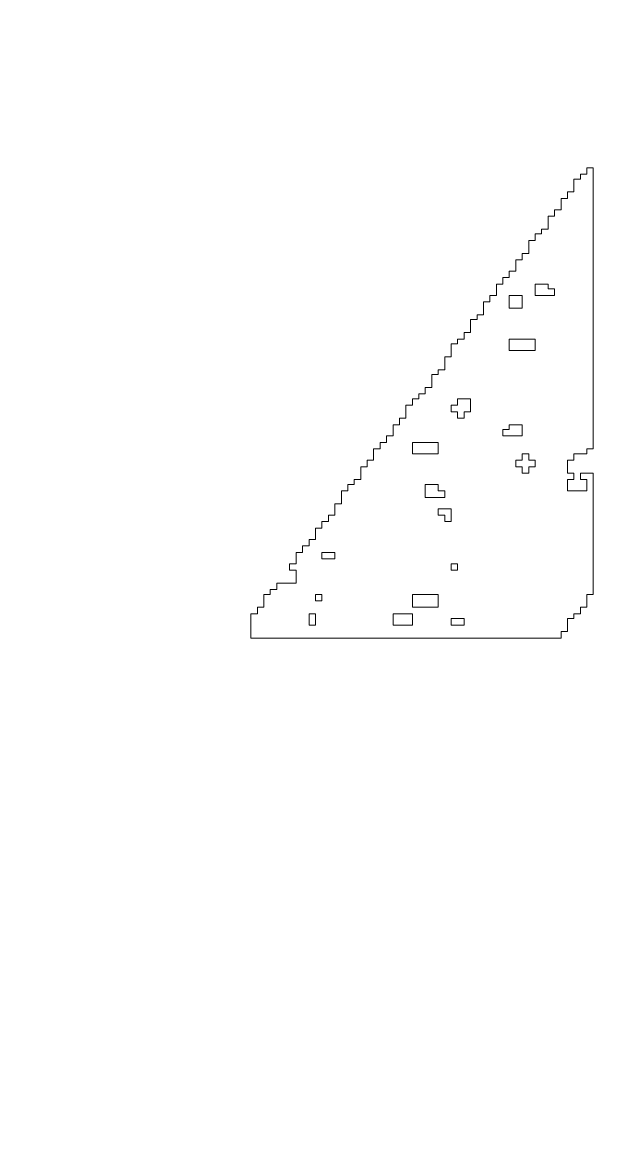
# Model space of a CAD drawing. Header units: centimetres. Extents: x -162 to 162, y -134 to 134.
# Drawn here: x 62.335 to 62.655, y -75.095 to -74.491 of the extents above; entities that cross this region are included whole.
import ezdxf

# ---------------------------------------------------------------- set-up
doc = ezdxf.new("R2010")
doc.units = ezdxf.units.CM
doc.header["$MEASUREMENT"] = 0
doc.layers.add('Capa 1', color=7, linetype='Continuous')
doc.layers.add('GUIDE', color=7, linetype='Continuous')

msp = doc.modelspace()

# ---------------------------------------------------------------- linework, layer by layer
at = {"layer": 'Capa 1', "lineweight": 9}
msp.add_open_spline([(64.17534, -77.13382), (64.17534, -77.13382), (63.52067, -77.13382), (63.52067, -77.13382), (63.52067, -77.13382), (63.52067, -73.08376), (63.52067, -73.08376), (63.52067, -73.08376), (49.42661, -73.08376), (49.42661, -73.08376), (49.42661, -73.08376), (49.42661, -77.13382), (49.42661, -77.13382), (49.42661, -77.13382), (48.77195, -77.13382), (48.77195, -77.13382), (48.71267, -77.13382), (48.66462, -77.1819), (48.66462, -77.24119), (48.66462, -77.24119), (48.66462, -77.78853), (48.66462, -77.78853), (48.66462, -77.84777), (48.71267, -77.89581), (48.77195, -77.89581), (48.77195, -77.89581), (49.42661, -77.89581), (49.42661, -77.89581), (49.42661, -77.89581), (63.52067, -77.89581), (63.52067, -77.89581), (63.52067, -77.89581), (64.17534, -77.89581), (64.17534, -77.89581), (64.23462, -77.89581), (64.28267, -77.84777), (64.28267, -77.78853), (64.28267, -77.78853), (64.28267, -77.24119), (64.28267, -77.24119), (64.28267, -77.1819), (64.23462, -77.13382), (64.17534, -77.13382)], degree=3, knots=[0, 0, 0, 0, 0.071429, 0.071429, 0.071429, 0.142857, 0.142857, 0.142857, 0.214286, 0.214286, 0.214286, 0.285714, 0.285714, 0.285714, 0.357143, 0.357143, 0.357143, 0.428571, 0.428571, 0.428571, 0.5, 0.5, 0.5, 0.571429, 0.571429, 0.571429, 0.642857, 0.642857, 0.642857, 0.714286, 0.714286, 0.714286, 0.785714, 0.785714, 0.785714, 0.857143, 0.857143, 0.857143, 0.928571, 0.928571, 0.928571, 1, 1, 1, 1], dxfattribs=at)
at = {"layer": 'Capa 1', "color": 2, "lineweight": 9}
for points, knots in [([(62.64028, -74.56923), (62.64028, -74.56923), (62.64377, -74.56923), (62.64377, -74.56923), (62.64377, -74.56923), (62.64377, -74.72111), (62.64377, -74.72111), (62.64377, -74.72111), (62.64028, -74.72111), (62.64028, -74.72111), (62.64028, -74.72111), (62.64028, -74.72373), (62.64028, -74.72373), (62.64028, -74.72373), (62.6333, -74.72373), (62.6333, -74.72373), (62.6333, -74.72373), (62.6333, -74.72722), (62.6333, -74.72722), (62.6333, -74.72722), (62.62981, -74.72722), (62.62981, -74.72722), (62.62981, -74.72722), (62.62981, -74.7342), (62.62981, -74.7342), (62.62981, -74.7342), (62.6333, -74.7342), (62.6333, -74.7342), (62.6333, -74.7342), (62.6333, -74.7377), (62.6333, -74.7377), (62.6333, -74.7377), (62.62981, -74.7377), (62.62981, -74.7377), (62.62981, -74.7377), (62.62981, -74.74381), (62.62981, -74.74381), (62.62981, -74.74381), (62.64028, -74.74381), (62.64028, -74.74381), (62.64028, -74.74381), (62.64028, -74.7377), (62.64028, -74.7377), (62.64028, -74.7377), (62.63679, -74.7377), (62.63679, -74.7377), (62.63679, -74.7377), (62.63679, -74.7342), (62.63679, -74.7342), (62.63679, -74.7342), (62.64377, -74.7342), (62.64377, -74.7342), (62.64377, -74.7342), (62.64377, -74.79967), (62.64377, -74.79967), (62.64377, -74.79967), (62.64028, -74.79967), (62.64028, -74.79967), (62.64028, -74.79967), (62.64028, -74.80665), (62.64028, -74.80665), (62.64028, -74.80665), (62.63679, -74.80665), (62.63679, -74.80665), (62.63679, -74.80665), (62.63679, -74.81015), (62.63679, -74.81015), (62.63679, -74.81015), (62.6333, -74.81015), (62.6333, -74.81015), (62.6333, -74.81015), (62.6333, -74.81276), (62.6333, -74.81276), (62.6333, -74.81276), (62.62981, -74.81276), (62.62981, -74.81276), (62.62981, -74.81276), (62.62981, -74.81975), (62.62981, -74.81975), (62.62981, -74.81975), (62.62632, -74.81975), (62.62632, -74.81975), (62.62632, -74.81975), (62.62632, -74.82324), (62.62632, -74.82324), (62.62632, -74.82324), (62.45872, -74.82324), (62.45872, -74.82324), (62.45872, -74.82324), (62.45872, -74.81015), (62.45872, -74.81015), (62.45872, -74.81015), (62.46221, -74.81015), (62.46221, -74.81015), (62.46221, -74.81015), (62.46221, -74.80665), (62.46221, -74.80665), (62.46221, -74.80665), (62.46571, -74.80665), (62.46571, -74.80665), (62.46571, -74.80665), (62.46571, -74.79967), (62.46571, -74.79967), (62.46571, -74.79967), (62.4692, -74.79967), (62.4692, -74.79967), (62.4692, -74.79967), (62.4692, -74.79705), (62.4692, -74.79705), (62.4692, -74.79705), (62.47269, -74.79705), (62.47269, -74.79705), (62.47269, -74.79705), (62.47269, -74.79356), (62.47269, -74.79356), (62.47269, -74.79356), (62.48316, -74.79356), (62.48316, -74.79356), (62.48316, -74.79356), (62.48316, -74.78658), (62.48316, -74.78658), (62.48316, -74.78658), (62.47967, -74.78658), (62.47967, -74.78658), (62.47967, -74.78658), (62.47967, -74.78309), (62.47967, -74.78309), (62.47967, -74.78309), (62.48316, -74.78309), (62.48316, -74.78309), (62.48316, -74.78309), (62.48316, -74.77698), (62.48316, -74.77698), (62.48316, -74.77698), (62.48665, -74.77698), (62.48665, -74.77698), (62.48665, -74.77698), (62.48665, -74.77348), (62.48665, -74.77348), (62.48665, -74.77348), (62.49015, -74.77348), (62.49015, -74.77348), (62.49015, -74.77348), (62.49015, -74.76999), (62.49015, -74.76999), (62.49015, -74.76999), (62.49364, -74.76999), (62.49364, -74.76999), (62.49364, -74.76999), (62.49364, -74.76388), (62.49364, -74.76388), (62.49364, -74.76388), (62.49713, -74.76388), (62.49713, -74.76388), (62.49713, -74.76388), (62.49713, -74.76039), (62.49713, -74.76039), (62.49713, -74.76039), (62.50062, -74.76039), (62.50062, -74.76039), (62.50062, -74.76039), (62.50062, -74.7569), (62.50062, -74.7569), (62.50062, -74.7569), (62.50411, -74.7569), (62.50411, -74.7569), (62.50411, -74.7569), (62.50411, -74.75079), (62.50411, -74.75079), (62.50411, -74.75079), (62.5076, -74.75079), (62.5076, -74.75079), (62.5076, -74.75079), (62.5076, -74.74381), (62.5076, -74.74381), (62.5076, -74.74381), (62.5111, -74.74381), (62.5111, -74.74381), (62.5111, -74.74381), (62.5111, -74.74031), (62.5111, -74.74031), (62.5111, -74.74031), (62.51459, -74.74031), (62.51459, -74.74031), (62.51459, -74.74031), (62.51459, -74.7377), (62.51459, -74.7377), (62.51459, -74.7377), (62.51808, -74.7377), (62.51808, -74.7377), (62.51808, -74.7377), (62.51808, -74.73071), (62.51808, -74.73071), (62.51808, -74.73071), (62.52157, -74.73071), (62.52157, -74.73071), (62.52157, -74.73071), (62.52157, -74.72722), (62.52157, -74.72722), (62.52157, -74.72722), (62.52506, -74.72722), (62.52506, -74.72722), (62.52506, -74.72722), (62.52506, -74.72111), (62.52506, -74.72111), (62.52506, -74.72111), (62.52855, -74.72111), (62.52855, -74.72111), (62.52855, -74.72111), (62.52855, -74.71762), (62.52855, -74.71762), (62.52855, -74.71762), (62.53204, -74.71762), (62.53204, -74.71762), (62.53204, -74.71762), (62.53204, -74.71413), (62.53204, -74.71413), (62.53204, -74.71413), (62.53554, -74.71413), (62.53554, -74.71413), (62.53554, -74.71413), (62.53554, -74.70802), (62.53554, -74.70802), (62.53554, -74.70802), (62.53903, -74.70802), (62.53903, -74.70802), (62.53903, -74.70802), (62.53903, -74.70453), (62.53903, -74.70453), (62.53903, -74.70453), (62.54252, -74.70453), (62.54252, -74.70453), (62.54252, -74.70453), (62.54252, -74.69754), (62.54252, -74.69754), (62.54252, -74.69754), (62.54601, -74.69754), (62.54601, -74.69754), (62.54601, -74.69754), (62.54601, -74.69405), (62.54601, -74.69405), (62.54601, -74.69405), (62.5495, -74.69405), (62.5495, -74.69405), (62.5495, -74.69405), (62.5495, -74.69143), (62.5495, -74.69143), (62.5495, -74.69143), (62.55299, -74.69143), (62.55299, -74.69143), (62.55299, -74.69143), (62.55299, -74.68794), (62.55299, -74.68794), (62.55299, -74.68794), (62.55649, -74.68794), (62.55649, -74.68794), (62.55649, -74.68794), (62.55649, -74.68096), (62.55649, -74.68096), (62.55649, -74.68096), (62.55998, -74.68096), (62.55998, -74.68096), (62.55998, -74.68096), (62.55998, -74.67834), (62.55998, -74.67834), (62.55998, -74.67834), (62.56347, -74.67834), (62.56347, -74.67834), (62.56347, -74.67834), (62.56347, -74.67136), (62.56347, -74.67136), (62.56347, -74.67136), (62.56696, -74.67136), (62.56696, -74.67136), (62.56696, -74.67136), (62.56696, -74.66437), (62.56696, -74.66437), (62.56696, -74.66437), (62.57045, -74.66437), (62.57045, -74.66437), (62.57045, -74.66437), (62.57045, -74.66176), (62.57045, -74.66176), (62.57045, -74.66176), (62.57394, -74.66176), (62.57394, -74.66176), (62.57394, -74.66176), (62.57394, -74.65826), (62.57394, -74.65826), (62.57394, -74.65826), (62.57743, -74.65826), (62.57743, -74.65826), (62.57743, -74.65826), (62.57743, -74.65128), (62.57743, -74.65128), (62.57743, -74.65128), (62.58093, -74.65128), (62.58093, -74.65128), (62.58093, -74.65128), (62.58093, -74.64866), (62.58093, -74.64866), (62.58093, -74.64866), (62.58442, -74.64866), (62.58442, -74.64866), (62.58442, -74.64866), (62.58442, -74.64168), (62.58442, -74.64168), (62.58442, -74.64168), (62.58791, -74.64168), (62.58791, -74.64168), (62.58791, -74.64168), (62.58791, -74.63819), (62.58791, -74.63819), (62.58791, -74.63819), (62.5914, -74.63819), (62.5914, -74.63819), (62.5914, -74.63819), (62.5914, -74.63208), (62.5914, -74.63208), (62.5914, -74.63208), (62.59489, -74.63208), (62.59489, -74.63208), (62.59489, -74.63208), (62.59489, -74.62859), (62.59489, -74.62859), (62.59489, -74.62859), (62.59838, -74.62859), (62.59838, -74.62859), (62.59838, -74.62859), (62.59838, -74.62509), (62.59838, -74.62509), (62.59838, -74.62509), (62.60188, -74.62509), (62.60188, -74.62509), (62.60188, -74.62509), (62.60188, -74.61898), (62.60188, -74.61898), (62.60188, -74.61898), (62.60537, -74.61898), (62.60537, -74.61898), (62.60537, -74.61898), (62.60537, -74.61549), (62.60537, -74.61549), (62.60537, -74.61549), (62.60886, -74.61549), (62.60886, -74.61549), (62.60886, -74.61549), (62.60886, -74.60851), (62.60886, -74.60851), (62.60886, -74.60851), (62.61235, -74.60851), (62.61235, -74.60851), (62.61235, -74.60851), (62.61235, -74.60502), (62.61235, -74.60502), (62.61235, -74.60502), (62.61584, -74.60502), (62.61584, -74.60502), (62.61584, -74.60502), (62.61584, -74.6024), (62.61584, -74.6024), (62.61584, -74.6024), (62.61933, -74.6024), (62.61933, -74.6024), (62.61933, -74.6024), (62.61933, -74.59542), (62.61933, -74.59542), (62.61933, -74.59542), (62.62282, -74.59542), (62.62282, -74.59542), (62.62282, -74.59542), (62.62282, -74.59192), (62.62282, -74.59192), (62.62282, -74.59192), (62.62632, -74.59192), (62.62632, -74.59192), (62.62632, -74.59192), (62.62632, -74.58581), (62.62632, -74.58581), (62.62632, -74.58581), (62.62981, -74.58581), (62.62981, -74.58581), (62.62981, -74.58581), (62.62981, -74.58232), (62.62981, -74.58232), (62.62981, -74.58232), (62.6333, -74.58232), (62.6333, -74.58232), (62.6333, -74.58232), (62.6333, -74.57534), (62.6333, -74.57534), (62.6333, -74.57534), (62.63679, -74.57534), (62.63679, -74.57534), (62.63679, -74.57534), (62.63679, -74.57272), (62.63679, -74.57272), (62.63679, -74.57272), (62.64028, -74.57272), (62.64028, -74.57272), (62.64028, -74.57272), (62.64028, -74.56923), (62.64028, -74.56923)], [0, 0, 0, 0, 0.007463, 0.007463, 0.007463, 0.014925, 0.014925, 0.014925, 0.022388, 0.022388, 0.022388, 0.029851, 0.029851, 0.029851, 0.037313, 0.037313, 0.037313, 0.044776, 0.044776, 0.044776, 0.052239, 0.052239, 0.052239, 0.059701, 0.059701, 0.059701, 0.067164, 0.067164, 0.067164, 0.074627, 0.074627, 0.074627, 0.08209, 0.08209, 0.08209, 0.089552, 0.089552, 0.089552, 0.097015, 0.097015, 0.097015, 0.104478, 0.104478, 0.104478, 0.11194, 0.11194, 0.11194, 0.119403, 0.119403, 0.119403, 0.126866, 0.126866, 0.126866, 0.134328, 0.134328, 0.134328, 0.141791, 0.141791, 0.141791, 0.149254, 0.149254, 0.149254, 0.156716, 0.156716, 0.156716, 0.164179, 0.164179, 0.164179, 0.171642, 0.171642, 0.171642, 0.179104, 0.179104, 0.179104, 0.186567, 0.186567, 0.186567, 0.19403, 0.19403, 0.19403, 0.201493, 0.201493, 0.201493, 0.208955, 0.208955, 0.208955, 0.216418, 0.216418, 0.216418, 0.223881, 0.223881, 0.223881, 0.231343, 0.231343, 0.231343, 0.238806, 0.238806, 0.238806, 0.246269, 0.246269, 0.246269, 0.253731, 0.253731, 0.253731, 0.261194, 0.261194, 0.261194, 0.268657, 0.268657, 0.268657, 0.276119, 0.276119, 0.276119, 0.283582, 0.283582, 0.283582, 0.291045, 0.291045, 0.291045, 0.298507, 0.298507, 0.298507, 0.30597, 0.30597, 0.30597, 0.313433, 0.313433, 0.313433, 0.320896, 0.320896, 0.320896, 0.328358, 0.328358, 0.328358, 0.335821, 0.335821, 0.335821, 0.343284, 0.343284, 0.343284, 0.350746, 0.350746, 0.350746, 0.358209, 0.358209, 0.358209, 0.365672, 0.365672, 0.365672, 0.373134, 0.373134, 0.373134, 0.380597, 0.380597, 0.380597, 0.38806, 0.38806, 0.38806, 0.395522, 0.395522, 0.395522, 0.402985, 0.402985, 0.402985, 0.410448, 0.410448, 0.410448, 0.41791, 0.41791, 0.41791, 0.425373, 0.425373, 0.425373, 0.432836, 0.432836, 0.432836, 0.440299, 0.440299, 0.440299, 0.447761, 0.447761, 0.447761, 0.455224, 0.455224, 0.455224, 0.462687, 0.462687, 0.462687, 0.470149, 0.470149, 0.470149, 0.477612, 0.477612, 0.477612, 0.485075, 0.485075, 0.485075, 0.492537, 0.492537, 0.492537, 0.5, 0.5, 0.5, 0.507463, 0.507463, 0.507463, 0.514925, 0.514925, 0.514925, 0.522388, 0.522388, 0.522388, 0.529851, 0.529851, 0.529851, 0.537313, 0.537313, 0.537313, 0.544776, 0.544776, 0.544776, 0.552239, 0.552239, 0.552239, 0.559701, 0.559701, 0.559701, 0.567164, 0.567164, 0.567164, 0.574627, 0.574627, 0.574627, 0.58209, 0.58209, 0.58209, 0.589552, 0.589552, 0.589552, 0.597015, 0.597015, 0.597015, 0.604478, 0.604478, 0.604478, 0.61194, 0.61194, 0.61194, 0.619403, 0.619403, 0.619403, 0.626866, 0.626866, 0.626866, 0.634328, 0.634328, 0.634328, 0.641791, 0.641791, 0.641791, 0.649254, 0.649254, 0.649254, 0.656716, 0.656716, 0.656716, 0.664179, 0.664179, 0.664179, 0.671642, 0.671642, 0.671642, 0.679104, 0.679104, 0.679104, 0.686567, 0.686567, 0.686567, 0.69403, 0.69403, 0.69403, 0.701493, 0.701493, 0.701493, 0.708955, 0.708955, 0.708955, 0.716418, 0.716418, 0.716418, 0.723881, 0.723881, 0.723881, 0.731343, 0.731343, 0.731343, 0.738806, 0.738806, 0.738806, 0.746269, 0.746269, 0.746269, 0.753731, 0.753731, 0.753731, 0.761194, 0.761194, 0.761194, 0.768657, 0.768657, 0.768657, 0.776119, 0.776119, 0.776119, 0.783582, 0.783582, 0.783582, 0.791045, 0.791045, 0.791045, 0.798507, 0.798507, 0.798507, 0.80597, 0.80597, 0.80597, 0.813433, 0.813433, 0.813433, 0.820896, 0.820896, 0.820896, 0.828358, 0.828358, 0.828358, 0.835821, 0.835821, 0.835821, 0.843284, 0.843284, 0.843284, 0.850746, 0.850746, 0.850746, 0.858209, 0.858209, 0.858209, 0.865672, 0.865672, 0.865672, 0.873134, 0.873134, 0.873134, 0.880597, 0.880597, 0.880597, 0.88806, 0.88806, 0.88806, 0.895522, 0.895522, 0.895522, 0.902985, 0.902985, 0.902985, 0.910448, 0.910448, 0.910448, 0.91791, 0.91791, 0.91791, 0.925373, 0.925373, 0.925373, 0.932836, 0.932836, 0.932836, 0.940299, 0.940299, 0.940299, 0.947761, 0.947761, 0.947761, 0.955224, 0.955224, 0.955224, 0.962687, 0.962687, 0.962687, 0.970149, 0.970149, 0.970149, 0.977612, 0.977612, 0.977612, 0.985075, 0.985075, 0.985075, 0.992537, 0.992537, 0.992537, 1, 1, 1, 1]), ([(62.61235, -74.63208), (62.61235, -74.63208), (62.61235, -74.63819), (62.61235, -74.63819), (62.61235, -74.63819), (62.62282, -74.63819), (62.62282, -74.63819), (62.62282, -74.63819), (62.62282, -74.6347), (62.62282, -74.6347), (62.62282, -74.6347), (62.61933, -74.6347), (62.61933, -74.6347), (62.61933, -74.6347), (62.61933, -74.63208), (62.61933, -74.63208), (62.61933, -74.63208), (62.61235, -74.63208), (62.61235, -74.63208)], [0, 0, 0, 0, 0.166667, 0.166667, 0.166667, 0.333333, 0.333333, 0.333333, 0.5, 0.5, 0.5, 0.666667, 0.666667, 0.666667, 0.833333, 0.833333, 0.833333, 1, 1, 1, 1]), ([(62.59838, -74.63819), (62.59838, -74.63819), (62.59838, -74.64517), (62.59838, -74.64517), (62.59838, -74.64517), (62.60537, -74.64517), (62.60537, -74.64517), (62.60537, -74.64517), (62.60537, -74.63819), (62.60537, -74.63819), (62.60537, -74.63819), (62.59838, -74.63819), (62.59838, -74.63819)], [0, 0, 0, 0, 0.25, 0.25, 0.25, 0.5, 0.5, 0.5, 0.75, 0.75, 0.75, 1, 1, 1, 1]), ([(62.59838, -74.66176), (62.59838, -74.66176), (62.59838, -74.66787), (62.59838, -74.66787), (62.59838, -74.66787), (62.61235, -74.66787), (62.61235, -74.66787), (62.61235, -74.66787), (62.61235, -74.66176), (62.61235, -74.66176), (62.61235, -74.66176), (62.59838, -74.66176), (62.59838, -74.66176)], [0, 0, 0, 0, 0.25, 0.25, 0.25, 0.5, 0.5, 0.5, 0.75, 0.75, 0.75, 1, 1, 1, 1]), ([(62.57045, -74.69405), (62.57045, -74.69405), (62.57045, -74.69754), (62.57045, -74.69754), (62.57045, -74.69754), (62.56696, -74.69754), (62.56696, -74.69754), (62.56696, -74.69754), (62.56696, -74.70103), (62.56696, -74.70103), (62.56696, -74.70103), (62.57045, -74.70103), (62.57045, -74.70103), (62.57045, -74.70103), (62.57045, -74.70453), (62.57045, -74.70453), (62.57045, -74.70453), (62.57394, -74.70453), (62.57394, -74.70453), (62.57394, -74.70453), (62.57394, -74.70103), (62.57394, -74.70103), (62.57394, -74.70103), (62.57743, -74.70103), (62.57743, -74.70103), (62.57743, -74.70103), (62.57743, -74.69405), (62.57743, -74.69405), (62.57743, -74.69405), (62.57045, -74.69405), (62.57045, -74.69405)], [0, 0, 0, 0, 0.1, 0.1, 0.1, 0.2, 0.2, 0.2, 0.3, 0.3, 0.3, 0.4, 0.4, 0.4, 0.5, 0.5, 0.5, 0.6, 0.6, 0.6, 0.7, 0.7, 0.7, 0.8, 0.8, 0.8, 0.9, 0.9, 0.9, 1, 1, 1, 1]), ([(62.59838, -74.70802), (62.59838, -74.70802), (62.59838, -74.71064), (62.59838, -74.71064), (62.59838, -74.71064), (62.59489, -74.71064), (62.59489, -74.71064), (62.59489, -74.71064), (62.59489, -74.71413), (62.59489, -74.71413), (62.59489, -74.71413), (62.60537, -74.71413), (62.60537, -74.71413), (62.60537, -74.71413), (62.60537, -74.70802), (62.60537, -74.70802), (62.60537, -74.70802), (62.59838, -74.70802), (62.59838, -74.70802)], [0, 0, 0, 0, 0.166667, 0.166667, 0.166667, 0.333333, 0.333333, 0.333333, 0.5, 0.5, 0.5, 0.666667, 0.666667, 0.666667, 0.833333, 0.833333, 0.833333, 1, 1, 1, 1]), ([(62.54601, -74.71762), (62.54601, -74.71762), (62.54601, -74.72373), (62.54601, -74.72373), (62.54601, -74.72373), (62.55998, -74.72373), (62.55998, -74.72373), (62.55998, -74.72373), (62.55998, -74.71762), (62.55998, -74.71762), (62.55998, -74.71762), (62.54601, -74.71762), (62.54601, -74.71762)], [0, 0, 0, 0, 0.25, 0.25, 0.25, 0.5, 0.5, 0.5, 0.75, 0.75, 0.75, 1, 1, 1, 1]), ([(62.60537, -74.72373), (62.60537, -74.72373), (62.60537, -74.72722), (62.60537, -74.72722), (62.60537, -74.72722), (62.60188, -74.72722), (62.60188, -74.72722), (62.60188, -74.72722), (62.60188, -74.73071), (62.60188, -74.73071), (62.60188, -74.73071), (62.60537, -74.73071), (62.60537, -74.73071), (62.60537, -74.73071), (62.60537, -74.7342), (62.60537, -74.7342), (62.60537, -74.7342), (62.60886, -74.7342), (62.60886, -74.7342), (62.60886, -74.7342), (62.60886, -74.73071), (62.60886, -74.73071), (62.60886, -74.73071), (62.61235, -74.73071), (62.61235, -74.73071), (62.61235, -74.73071), (62.61235, -74.72722), (62.61235, -74.72722), (62.61235, -74.72722), (62.60886, -74.72722), (62.60886, -74.72722), (62.60886, -74.72722), (62.60886, -74.72373), (62.60886, -74.72373), (62.60886, -74.72373), (62.60537, -74.72373), (62.60537, -74.72373)], [0, 0, 0, 0, 0.083333, 0.083333, 0.083333, 0.166667, 0.166667, 0.166667, 0.25, 0.25, 0.25, 0.333333, 0.333333, 0.333333, 0.416667, 0.416667, 0.416667, 0.5, 0.5, 0.5, 0.583333, 0.583333, 0.583333, 0.666667, 0.666667, 0.666667, 0.75, 0.75, 0.75, 0.833333, 0.833333, 0.833333, 0.916667, 0.916667, 0.916667, 1, 1, 1, 1]), ([(62.55299, -74.74031), (62.55299, -74.74031), (62.55299, -74.7473), (62.55299, -74.7473), (62.55299, -74.7473), (62.56347, -74.7473), (62.56347, -74.7473), (62.56347, -74.7473), (62.56347, -74.74381), (62.56347, -74.74381), (62.56347, -74.74381), (62.55998, -74.74381), (62.55998, -74.74381), (62.55998, -74.74381), (62.55998, -74.74031), (62.55998, -74.74031), (62.55998, -74.74031), (62.55299, -74.74031), (62.55299, -74.74031)], [0, 0, 0, 0, 0.166667, 0.166667, 0.166667, 0.333333, 0.333333, 0.333333, 0.5, 0.5, 0.5, 0.666667, 0.666667, 0.666667, 0.833333, 0.833333, 0.833333, 1, 1, 1, 1]), ([(62.55998, -74.75341), (62.55998, -74.75341), (62.55998, -74.7569), (62.55998, -74.7569), (62.55998, -74.7569), (62.56347, -74.7569), (62.56347, -74.7569), (62.56347, -74.7569), (62.56347, -74.76039), (62.56347, -74.76039), (62.56347, -74.76039), (62.56696, -74.76039), (62.56696, -74.76039), (62.56696, -74.76039), (62.56696, -74.75341), (62.56696, -74.75341), (62.56696, -74.75341), (62.55998, -74.75341), (62.55998, -74.75341)], [0, 0, 0, 0, 0.166667, 0.166667, 0.166667, 0.333333, 0.333333, 0.333333, 0.5, 0.5, 0.5, 0.666667, 0.666667, 0.666667, 0.833333, 0.833333, 0.833333, 1, 1, 1, 1]), ([(62.49713, -74.77698), (62.49713, -74.77698), (62.49713, -74.78047), (62.49713, -74.78047), (62.49713, -74.78047), (62.50411, -74.78047), (62.50411, -74.78047), (62.50411, -74.78047), (62.50411, -74.77698), (62.50411, -74.77698), (62.50411, -74.77698), (62.49713, -74.77698), (62.49713, -74.77698)], [0, 0, 0, 0, 0.25, 0.25, 0.25, 0.5, 0.5, 0.5, 0.75, 0.75, 0.75, 1, 1, 1, 1]), ([(62.56696, -74.78309), (62.56696, -74.78309), (62.56696, -74.78658), (62.56696, -74.78658), (62.56696, -74.78658), (62.57045, -74.78658), (62.57045, -74.78658), (62.57045, -74.78658), (62.57045, -74.78309), (62.57045, -74.78309), (62.57045, -74.78309), (62.56696, -74.78309), (62.56696, -74.78309)], [0, 0, 0, 0, 0.25, 0.25, 0.25, 0.5, 0.5, 0.5, 0.75, 0.75, 0.75, 1, 1, 1, 1]), ([(62.49364, -74.79967), (62.49364, -74.79967), (62.49364, -74.80316), (62.49364, -74.80316), (62.49364, -74.80316), (62.49713, -74.80316), (62.49713, -74.80316), (62.49713, -74.80316), (62.49713, -74.79967), (62.49713, -74.79967), (62.49713, -74.79967), (62.49364, -74.79967), (62.49364, -74.79967)], [0, 0, 0, 0, 0.25, 0.25, 0.25, 0.5, 0.5, 0.5, 0.75, 0.75, 0.75, 1, 1, 1, 1]), ([(62.54601, -74.79967), (62.54601, -74.79967), (62.54601, -74.80665), (62.54601, -74.80665), (62.54601, -74.80665), (62.55998, -74.80665), (62.55998, -74.80665), (62.55998, -74.80665), (62.55998, -74.79967), (62.55998, -74.79967), (62.55998, -74.79967), (62.54601, -74.79967), (62.54601, -74.79967)], [0, 0, 0, 0, 0.25, 0.25, 0.25, 0.5, 0.5, 0.5, 0.75, 0.75, 0.75, 1, 1, 1, 1]), ([(62.49015, -74.81015), (62.49015, -74.81015), (62.49015, -74.81626), (62.49015, -74.81626), (62.49015, -74.81626), (62.49364, -74.81626), (62.49364, -74.81626), (62.49364, -74.81626), (62.49364, -74.81015), (62.49364, -74.81015), (62.49364, -74.81015), (62.49015, -74.81015), (62.49015, -74.81015)], [0, 0, 0, 0, 0.25, 0.25, 0.25, 0.5, 0.5, 0.5, 0.75, 0.75, 0.75, 1, 1, 1, 1]), ([(62.53554, -74.81015), (62.53554, -74.81015), (62.53554, -74.81626), (62.53554, -74.81626), (62.53554, -74.81626), (62.54601, -74.81626), (62.54601, -74.81626), (62.54601, -74.81626), (62.54601, -74.81015), (62.54601, -74.81015), (62.54601, -74.81015), (62.53554, -74.81015), (62.53554, -74.81015)], [0, 0, 0, 0, 0.25, 0.25, 0.25, 0.5, 0.5, 0.5, 0.75, 0.75, 0.75, 1, 1, 1, 1]), ([(62.56696, -74.81276), (62.56696, -74.81276), (62.56696, -74.81626), (62.56696, -74.81626), (62.56696, -74.81626), (62.57394, -74.81626), (62.57394, -74.81626), (62.57394, -74.81626), (62.57394, -74.81276), (62.57394, -74.81276), (62.57394, -74.81276), (62.56696, -74.81276), (62.56696, -74.81276)], [0, 0, 0, 0, 0.25, 0.25, 0.25, 0.5, 0.5, 0.5, 0.75, 0.75, 0.75, 1, 1, 1, 1])]:
    msp.add_open_spline(points, degree=3, knots=knots, dxfattribs=at)
at = {"layer": 'GUIDE', "lineweight": 9}
for points in [[(154.95614, -133.81955), (154.95614, -133.81955), (-18.51418, -133.81955), (-18.51418, -133.81955), (-18.51418, -133.81955), (-18.51418, 9.29968), (-18.51418, 9.29968), (-18.51418, 9.29968), (154.95614, 9.29968), (154.95614, 9.29968), (154.95614, 9.29968), (154.95614, -133.81955), (154.95614, -133.81955)], [(-18.43797, -133.74342), (-18.43797, -133.74342), (154.87992, -133.74342), (154.87992, -133.74342), (154.87992, -133.74342), (154.87992, 9.22355), (154.87992, 9.22355), (154.87992, 9.22355), (-18.43797, 9.22355), (-18.43797, 9.22355), (-18.43797, 9.22355), (-18.43797, -133.74342), (-18.43797, -133.74342)]]:
    msp.add_open_spline(points, degree=3, knots=[0, 0, 0, 0, 0.25, 0.25, 0.25, 0.5, 0.5, 0.5, 0.75, 0.75, 0.75, 1, 1, 1, 1], dxfattribs=at)

doc.saveas('drawing.dxf')
